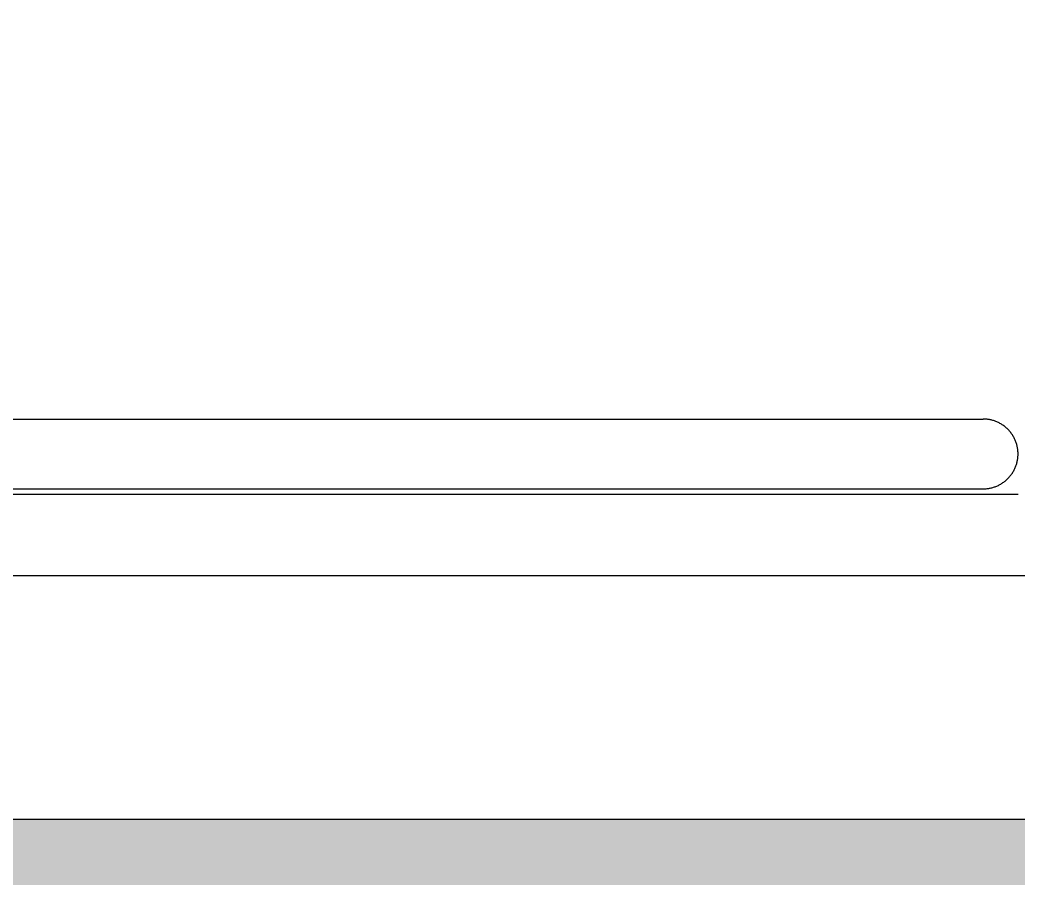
# Model space of a CAD drawing. Header units: millimetres. Extents: x -58335 to 291665, y -66693 to 213307.
# Drawn here: x 160696 to 161311, y -16938 to -16409 of the extents above; entities that cross this region are included whole.
import ezdxf

# ---------------------------------------------------------------- set-up
doc = ezdxf.new("R2010")
doc.units = ezdxf.units.MM
doc.header["$LTSCALE"] = 1000
for name, color, linetype in [('X-SITE$0$-MY-계획선', 253, 'Continuous'), ('X-SITE$0$-MY-녹지', 254, 'Continuous'), ('X-SITE$0$-MY-보조선', 253, 'Continuous'), ('X-SITE$0$-MY-시설선', 254, 'Continuous')]:
    doc.layers.add(name, color=color, linetype=linetype)
pattern_1 = [(0, (-29382.5, 14650.24), (317.5, 317.5), [158.75, -476.25]), (90, (-29303.13, 14570.87), (-317.5, 317.5), [158.75, -476.25])]

# ---------------------------------------------------------------- blocks, each defined once
blk = doc.blocks.new('X-SITE$0$GPSP-100')
at = {"layer": 'X-SITE$0$-MY-시설선'}
for points in [[(1771.5, -1503.5), (2778.5, -1503.5)], [(2778.5, -1503.5), (2878.49, -1503.5)], [(2878.5, -1546.5), (2878.98, -1546.49), (2879.46, -1546.48), (2879.94, -1546.45), (2880.43, -1546.41), (2880.92, -1546.36), (2881.42, -1546.3), (2881.91, -1546.23), (2882.41, -1546.14), (2882.91, -1546.04), (2883.41, -1545.93), (2883.91, -1545.81), (2884.42, -1545.67), (2884.92, -1545.52), (2885.42, -1545.36), (2885.92, -1545.18), (2886.41, -1544.99), (2886.91, -1544.79), (2887.4, -1544.57), (2887.89, -1544.34), (2888.37, -1544.1), (2888.86, -1543.84), (2889.33, -1543.57), (2889.8, -1543.29), (2890.27, -1543), (2890.72, -1542.69), (2891.17, -1542.37), (2891.62, -1542.04), (2892.05, -1541.69), (2892.48, -1541.34), (2892.9, -1540.97), (2893.3, -1540.59), (2893.7, -1540.2), (2894.09, -1539.8), (2894.47, -1539.4), (2894.84, -1538.98), (2895.19, -1538.55), (2895.54, -1538.12), (2895.87, -1537.67), (2896.19, -1537.22), (2896.5, -1536.76), (2896.79, -1536.3), (2897.07, -1535.83), (2897.34, -1535.36), (2897.6, -1534.87), (2897.84, -1534.39), (2898.07, -1533.9), (2898.29, -1533.41), (2898.49, -1532.91), (2898.68, -1532.42), (2898.86, -1531.92), (2899.02, -1531.42), (2899.17, -1530.92), (2899.31, -1530.41), (2899.43, -1529.91), (2899.54, -1529.41), (2899.64, -1528.91), (2899.73, -1528.41), (2899.8, -1527.92), (2899.86, -1527.42), (2899.91, -1526.93), (2899.95, -1526.44), (2899.98, -1525.96), (2899.99, -1525.48), (2900, -1525), (2899.99, -1524.52), (2899.98, -1524.04), (2899.95, -1523.56), (2899.91, -1523.07), (2899.86, -1522.58), (2899.8, -1522.08), (2899.73, -1521.59), (2899.64, -1521.09), (2899.54, -1520.59), (2899.43, -1520.09), (2899.31, -1519.59), (2899.17, -1519.08), (2899.02, -1518.58), (2898.86, -1518.08), (2898.68, -1517.58), (2898.49, -1517.09), (2898.29, -1516.59), (2898.07, -1516.1), (2897.84, -1515.61), (2897.6, -1515.13), (2897.34, -1514.64), (2897.07, -1514.17), (2896.79, -1513.7), (2896.5, -1513.23), (2896.19, -1512.78), (2895.87, -1512.33), (2895.54, -1511.88), (2895.19, -1511.45), (2894.84, -1511.02), (2894.47, -1510.6), (2894.09, -1510.2), (2893.7, -1509.8), (2893.3, -1509.41), (2892.9, -1509.03), (2892.48, -1508.66), (2892.05, -1508.31), (2891.62, -1507.96), (2891.17, -1507.63), (2890.72, -1507.31), (2890.27, -1507), (2889.8, -1506.71), (2889.33, -1506.43), (2888.86, -1506.16), (2888.37, -1505.9), (2887.89, -1505.66), (2887.4, -1505.43), (2886.91, -1505.21), (2886.41, -1505.01), (2885.92, -1504.82), (2885.42, -1504.64), (2884.92, -1504.48), (2884.42, -1504.33), (2883.91, -1504.19), (2883.41, -1504.07), (2882.91, -1503.96), (2882.41, -1503.86), (2881.91, -1503.77), (2881.42, -1503.7), (2880.92, -1503.64), (2880.43, -1503.59), (2879.94, -1503.55), (2879.46, -1503.52), (2878.98, -1503.51), (2878.5, -1503.5)], [(1771.5, -1546.5), (2778.5, -1546.5)], [(2778.5, -1546.5), (2876.83, -1546.5), (2878.08, -1546.5), (2878.5, -1546.5), (2878.5, -1546.5)], [(2900, -1550), (400, -1550)]]:
    blk.add_lwpolyline(points, dxfattribs=at)
blk = doc.blocks.new('X-SITE$0$240910_L-1F')
at = {"layer": 'X-SITE$0$-MY-녹지'}
h = blk.add_hatch(dxfattribs=at)
h.set_pattern_fill('CROSS', color=256, scale=50, style=2)
h.set_pattern_definition(pattern_1)
edge = h.paths.add_edge_path()
edge.add_line((167850, -2045.25), (167850, 3516.56))
edge.add_arc((169000, 3516.56), 1150, 135, 180, ccw=False)
edge.add_line((168186.83, 4329.73), (170751.04, 6893.95))
edge.add_arc((170150, 7494.99), 850, 315, 360)
edge.add_line((171000, 7494.99), (171000, 10430.77))
edge.add_arc((170650, 10430.77), 350, 0, 90)
edge.add_line((170650, 10780.77), (169000, 10780.77))
edge.add_line((169000, 10780.77), (169000, 15580.77))
edge.add_line((169000, 15580.77), (171150, 15580.77))
edge.add_arc((171150, 15930.77), 350, 270, 360)
edge.add_line((171500, 15930.77), (171500, 18665.51))
edge.add_line((171500, 18665.51), (172500, 19665.51))
edge.add_line((172500, 19665.51), (172500, 33574.84))
edge.add_arc((171500, 32018.4), 1850, 57.27956, 90)
edge.add_line((171500, 33868.4), (163650, 33868.4))
edge.add_line((163650, 33868.4), (163650, -2251.6))
edge.add_line((163650, -2251.6), (118350, -2251.6))
edge.add_line((118350, -2251.6), (118350, 24610.81))
edge.add_arc((118000, 24610.81), 350, 0, 134.56562)
edge.add_line((117754.4, 24860.17), (112674.6, 19856.82))
edge.add_arc((113271.07, 19251.24), 850, 134.56562, 180)
edge.add_line((112421.07, 19251.24), (112421.07, -3601.59))
edge.add_arc((113271.07, -3601.59), 850, 180, 270)
edge.add_line((113271.07, -4451.59), (115271.08, -4451.59))
edge.add_line((115271.08, -4451.59), (117627.53, -6101.59))
edge.add_line((117627.53, -6101.59), (164145.73, -6101.6))
edge.add_line((164145.73, -6101.6), (167601.04, -2646.29))
edge.add_arc((167000, -2045.25), 850, 314.99999, 360)
h = blk.add_hatch(dxfattribs=at)
h.set_pattern_fill('CROSS', color=256, scale=50, style=2)
h.set_pattern_definition(pattern_1)
edge = h.paths.add_edge_path()
edge.add_line((167850, -2045.25), (167850, 3516.56))
edge.add_arc((169000, 3516.56), 1150, 135, 180, ccw=False)
edge.add_line((168186.83, 4329.73), (170751.04, 6893.95))
edge.add_arc((170150, 7494.99), 850, 315, 360)
edge.add_line((171000, 7494.99), (171000, 10430.77))
edge.add_arc((170650, 10430.77), 350, 0, 90)
edge.add_line((170650, 10780.77), (169000, 10780.77))
edge.add_line((169000, 10780.77), (169000, 15580.77))
edge.add_line((169000, 15580.77), (171150, 15580.77))
edge.add_arc((171150, 15930.77), 350, 270, 360)
edge.add_line((171500, 15930.77), (171500, 18665.51))
edge.add_line((171500, 18665.51), (172500, 19665.51))
edge.add_line((172500, 19665.51), (172500, 33574.84))
edge.add_arc((171500, 32018.4), 1850, 57.27956, 90)
edge.add_line((171500, 33868.4), (163650, 33868.4))
edge.add_line((163650, 33868.4), (163650, -2251.6))
edge.add_line((163650, -2251.6), (118350, -2251.6))
edge.add_line((118350, -2251.6), (118350, 24610.81))
edge.add_arc((118000, 24610.81), 350, 0, 134.56562)
edge.add_line((117754.4, 24860.17), (112674.6, 19856.82))
edge.add_arc((113271.07, 19251.24), 850, 134.56562, 180)
edge.add_line((112421.07, 19251.24), (112421.07, -3601.59))
edge.add_arc((113271.07, -3601.59), 850, 180, 270)
edge.add_line((113271.07, -4451.59), (115271.08, -4451.59))
edge.add_line((115271.08, -4451.59), (117627.53, -6101.59))
edge.add_line((117627.53, -6101.59), (164145.73, -6101.6))
edge.add_line((164145.73, -6101.6), (167601.04, -2646.29))
edge.add_arc((167000, -2045.25), 850, 314.99999, 360)
at = {"layer": 'X-SITE$0$-MY-계획선'}
blk.add_lwpolyline([(173500, 32018.4, 0.414214), (171500, 34018.4), (159601.21, 34018.4, 0.414214), (158601.21, 33018.4), (158601.21, 29448.4), (163500, 29448.4), (163500, -2101.6), (118500, -2101.6), (118500, 24610.81)], format="xyb", dxfattribs=at)
blk.add_lwpolyline([(173500, 32018.4, 0.414214), (171500, 34018.4), (159601.21, 34018.4, 0.414214), (158601.21, 33018.4), (158601.21, 29448.4), (163500, 29448.4), (163500, -2101.6), (118500, -2101.6), (118500, 24610.81)], format="xyb", dxfattribs=at)
at = {"layer": 'X-SITE$0$-MY-보조선'}
blk.add_lwpolyline([(118350, 24610.81), (118350, -2251.6), (163650, -2251.6), (163650, 29598.4), (158751.21, 29598.4), (158751.21, 33018.4, -0.414214), (159601.21, 33868.4), (171500, 33868.4, -0.414214), (173350, 32018.4)], format="xyb", dxfattribs=at)
blk.add_lwpolyline([(118350, 24610.81), (118350, -2251.6), (163650, -2251.6), (163650, 29598.4), (158751.21, 29598.4), (158751.21, 33018.4, -0.414214), (159601.21, 33868.4), (171500, 33868.4, -0.414214), (173350, 32018.4)], format="xyb", dxfattribs=at)
at = {"layer": 'X-SITE$0$-MY-시설선'}
blk.add_blockref('X-SITE$0$GPSP-100', (129028.1, -501.6), dxfattribs=at)
blk.add_blockref('X-SITE$0$GPSP-100', (129028.1, -501.6), dxfattribs=at)

msp = doc.modelspace()

# ---------------------------------------------------------------- block references
msp.add_blockref('X-SITE$0$240910_L-1F', (29382.5, -14650.24))

doc.saveas('drawing.dxf')
